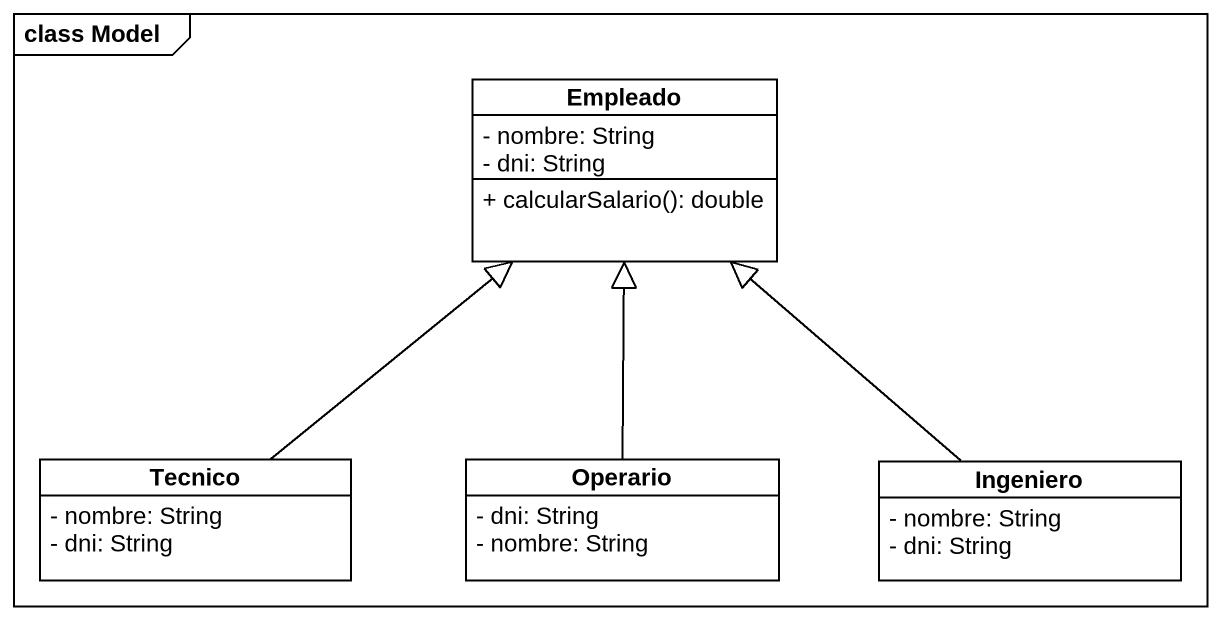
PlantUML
@startuml
mainframe class Model
hide circle
hide empty members
skinparam classAttributeIconSize 0
class Empleado {
  - nombre: String
  - dni: String
  + calcularSalario(): double
}
class Tecnico {
  - nombre: String
  - dni: String
}
class Operario {
  - dni: String
  - nombre: String
}
class Ingeniero {
  - nombre: String
  - dni: String
}
Tecnico -up-|> Empleado
Operario -up-|> Empleado
Ingeniero -up-|> Empleado
@enduml
